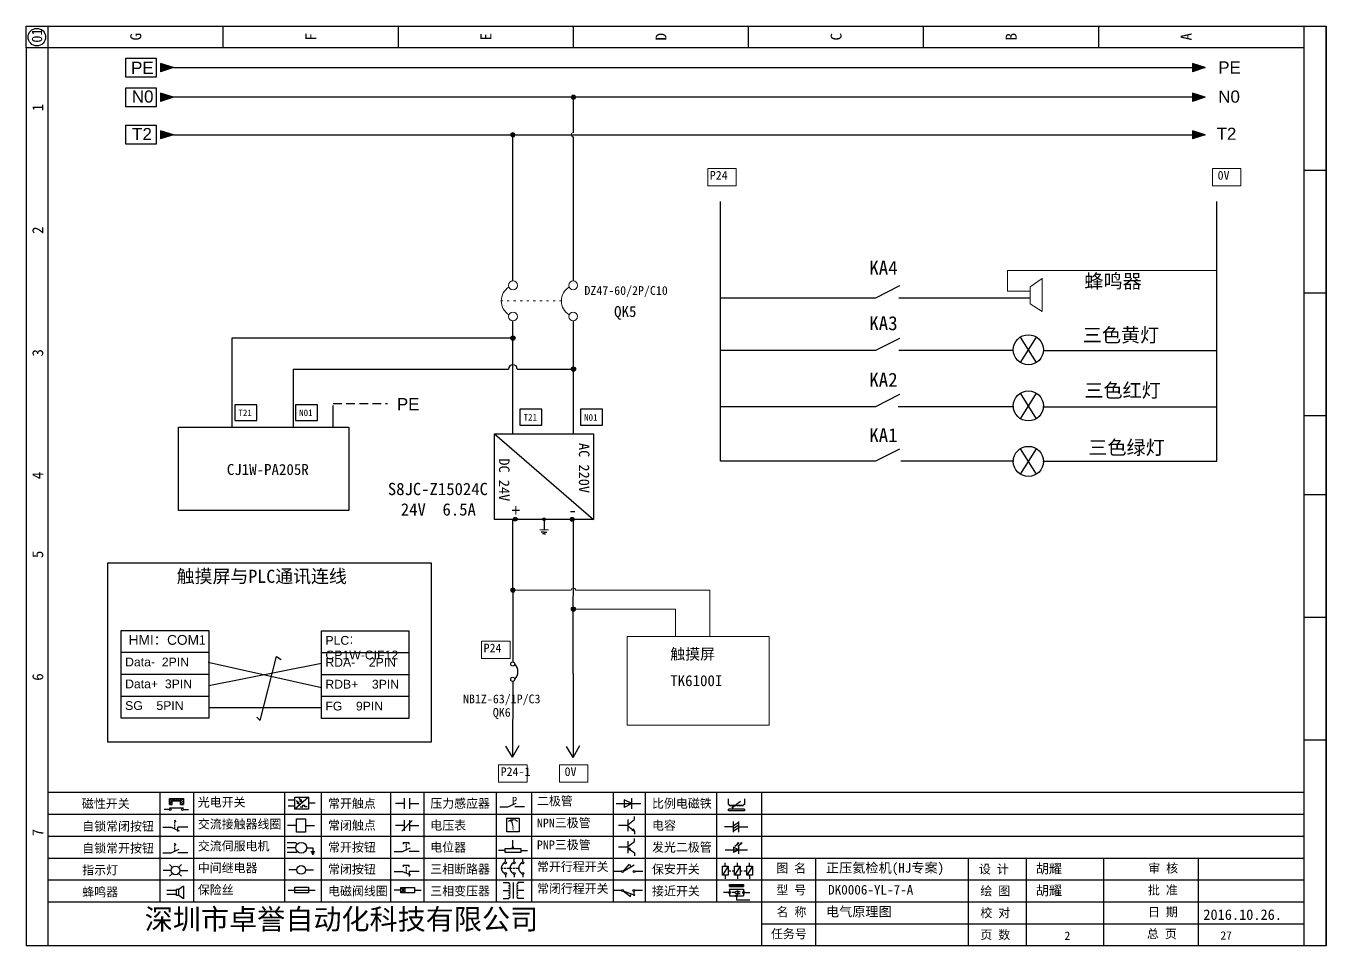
# Model space of a CAD drawing. Header units: millimetres. Extents: x -97 to 5214, y -62 to 3239.
# Drawn here: x 303.9 to 600.9, y 1009.3 to 1219.3 of the extents above; entities that cross this region are included whole.
import ezdxf
from ezdxf.enums import TextEntityAlignment as Align
from ezdxf.lldxf.tags import DXFTag

# ---------------------------------------------------------------- set-up
doc = ezdxf.new("R2010")
doc.units = ezdxf.units.MM
for name, pattern in [('10', [20, 5, -5, 5, -5]), ('9', [7.5, 0.5, -1, 0.5, -1, 0.5, -1, 0.5, -1, 0.5, -1]), ('ACISOWELD', [3, 2, -1])]:
    doc.linetypes.add(name, pattern=pattern)
doc.layers.add('MISC', color=2, linetype='Continuous')
doc.layers.add('SYMS', color=7, linetype='Continuous')
doc.styles.get("Standard").update_dxf_attribs({"font": 'SimSun.ttf'})
doc.styles.add('样式 0', font='')
doc.styles.add('样式 8', font='arial.ttf')
doc.styles.add('汉字', font='NSimSun.ttf')
doc.styles.get('样式 0').set_extended_font_data('KaiTi_GB2312')
tags = doc.linetypes.add('HIDDEN2', pattern=[4.7625, 3.175, -1.5875]).pattern_tags.tags
tags[6:7] = [DXFTag(74, 4), DXFTag(75, 0), DXFTag(340, '0'), DXFTag(46, 1.0), DXFTag(50, 0.0), DXFTag(44, 0.0), DXFTag(45, 0.0)]
tags[4:5] = [DXFTag(74, 4), DXFTag(75, 0), DXFTag(340, '0'), DXFTag(46, 1.0), DXFTag(50, 0.0), DXFTag(44, 0.0), DXFTag(45, 0.0)]

# ---------------------------------------------------------------- blocks, each defined once
blk = doc.blocks.new('磁性开关')
at = {"linetype": 'ByBlock'}
h = blk.add_hatch(dxfattribs=at)
h.set_pattern_fill('ANSI31', color=256, scale=0.1, style=0)
h.paths.add_polyline_path([(-1907.69, -775.29), (-1910.88, -775.29), (-1910.88, -776.69), (-1910.25, -776.69), (-1910.25, -775.79), (-1908.31, -775.79), (-1908.31, -776.69), (-1907.69, -776.69)])
for p, q in [((-1910.91, -777.81), (-1912.09, -777.81)), ((-1910.88, -776.69), (-1910.88, -775.29)), ((-1910.88, -775.29), (-1907.69, -775.29)), ((-1910.88, -776.69), (-1910.25, -776.69)), ((-1910.88, -777.39), (-1907.69, -777.39)), ((-1910.25, -776.69), (-1910.25, -775.79)), ((-1910.25, -775.79), (-1908.31, -775.79)), ((-1908.31, -776.69), (-1908.31, -775.79)), ((-1908.31, -776.69), (-1907.69, -776.69)), ((-1907.69, -775.29), (-1907.69, -776.69)), ((-1907.66, -777.81), (-1906.48, -777.81))]:
    blk.add_line(p, q, dxfattribs=at)
for centre in [(-1910.68, -777.81), (-1907.88, -777.81)]:
    blk.add_circle(centre, 0.225, dxfattribs=at)
blk = doc.blocks.new('*U75')
at = {"linetype": 'ByBlock'}
for p, q in [((-1909.23, -780.45), (-1909.23, -780.67)), ((-1909.23, -780.45), (-1908.92, -780.84)), ((-1909.23, -780.84), (-1909.23, -781.05)), ((-1911.92, -782.07), (-1910.06, -782.07)), ((-1910.06, -782.07), (-1908.18, -782.88)), ((-1909.23, -781.23), (-1909.23, -781.44)), ((-1909.23, -781.61), (-1909.23, -781.83)), ((-1909.23, -782), (-1909.23, -782.21)), ((-1909.23, -782.38), (-1909.23, -782.43)), ((-1908.52, -783.07), (-1908.52, -782.07)), ((-1906.25, -782.07), (-1908.52, -782.07))]:
    blk.add_line(p, q, dxfattribs=at)
blk = doc.blocks.new('*U76')
at = {"linetype": 'ByBlock'}
for p, q in [((-1911.92, -792.89), (-1910.06, -792.89)), ((-1910.06, -792.89), (-1908.18, -792.08)), ((-1908.88, -791.17), (-1909.23, -790.71)), ((-1909.23, -790.71), (-1909.23, -790.92)), ((-1909.23, -791.09), (-1909.23, -791.31)), ((-1909.23, -791.48), (-1909.23, -791.69)), ((-1909.23, -791.86), (-1909.23, -792.08)), ((-1909.23, -792.25), (-1909.23, -792.47)), ((-1906.25, -792.89), (-1908.52, -792.89))]:
    blk.add_line(p, q, dxfattribs=at)
blk = doc.blocks.new('蜂鸣器')
at = {"linetype": 'ByBlock'}
for p, q in [((-1907.17, -795.53), (-1908.25, -796.26)), ((-1907.17, -795.53), (-1907.17, -798.41)), ((-1908.8, -796.48), (-1911.01, -796.48)), ((-1908.8, -797.46), (-1911.01, -797.46)), ((-1908.25, -796.26), (-1908.8, -796.26)), ((-1908.8, -797.68), (-1908.8, -796.26)), ((-1908.25, -797.68), (-1908.8, -797.68)), ((-1908.25, -797.68), (-1908.25, -796.26)), ((-1907.17, -798.41), (-1908.25, -797.68))]:
    blk.add_line(p, q, dxfattribs=at)
blk = doc.blocks.new('指示灯')
at = {"linetype": 'ByBlock'}
for p, q in [((-1854.25, -776.92), (-1856.06, -776.92)), ((-1854.62, -775.59), (-1853.97, -776.23)), ((-1854.62, -778.25), (-1853.97, -777.61)), ((-1851.9, -775.59), (-1852.54, -776.23)), ((-1851.9, -778.25), (-1852.54, -777.61)), ((-1852.26, -776.92), (-1850.45, -776.92))]:
    blk.add_line(p, q, dxfattribs=at)
blk.add_circle((-1853.26, -776.92), 0.992, dxfattribs=at)
blk = doc.blocks.new('光电开关')
at = {"linetype": 'ByBlock'}
h = blk.add_hatch(dxfattribs=at)
h.set_pattern_fill('ANSI31', color=256, scale=0.01, style=0)
h.set_pattern_definition([(45, (0.172267, 0), (-0.0224506403, 0.0224506403), [])])
h.paths.add_polyline_path([(-1882.44, -776.34), (-1882.5, -775.91), (-1882.68, -776.07)])
h.paths.add_polyline_path([(-1882.44, -776.34), (-1882.68, -776.07), (-1882.86, -776.23)])
h.paths.add_polyline_path([(-1883.11, -776.45), (-1883.29, -776.61), (-1883.05, -776.88)])
h.paths.add_polyline_path([(-1883.29, -776.61), (-1883.47, -776.77), (-1883.05, -776.88)])
for p, q in [((-1884.01, -775.96), (-1885.56, -775.96)), ((-1884.01, -777.39), (-1885.56, -777.39)), ((-1880.91, -775.3), (-1884.01, -778.05)), ((-1883.75, -776.09), (-1883.05, -776.88)), ((-1883.11, -776.45), (-1883.47, -776.77)), ((-1883.05, -776.88), (-1883.47, -776.77)), ((-1883.14, -775.55), (-1882.44, -776.34)), ((-1883.05, -776.88), (-1883.11, -776.45)), ((-1882.5, -775.91), (-1882.86, -776.23)), ((-1882.44, -776.34), (-1882.86, -776.23)), ((-1882.78, -777.47), (-1882.23, -777.47)), ((-1882.44, -776.34), (-1882.5, -775.91)), ((-1882.23, -777.47), (-1882.23, -777.14)), ((-1882.23, -777.14), (-1881.78, -777.14)), ((-1881.78, -777.47), (-1881.78, -777.14)), ((-1881.23, -777.47), (-1881.78, -777.47)), ((-1879.37, -776.67), (-1880.91, -776.67))]:
    blk.add_line(p, q, dxfattribs=at)
blk.add_lwpolyline([(-1884.01, -775.3), (-1880.91, -775.3), (-1880.91, -778.05), (-1884.01, -778.05)], close=True, dxfattribs=at)
blk = doc.blocks.new('交流接触器线圈')
at = {"linetype": 'ByBlock'}
for p, q in [((-1880.82, -781.77), (-1882.87, -781.77)), ((-1878.72, -781.77), (-1876.67, -781.77))]:
    blk.add_line(p, q, dxfattribs=at)
blk.add_lwpolyline([(-1880.82, -780.28), (-1878.72, -780.28), (-1878.72, -783.26), (-1880.82, -783.26)], close=True, dxfattribs=at)
blk = doc.blocks.new('交流伺服电机')
at = {"linetype": 'ByBlock'}
for p, q in [((-1880.97, -785.75), (-1882.94, -785.75)), ((-1880.97, -786.85), (-1882.94, -786.85)), ((-1880.97, -785.75), (-1880.65, -786.03)), ((-1878.49, -786.85), (-1877.07, -786.85)), ((-1877.07, -786.85), (-1877.07, -787.72)), ((-1880.97, -787.94), (-1882.94, -787.94)), ((-1880.97, -787.94), (-1880.65, -787.67)), ((-1877.54, -787.72), (-1876.59, -787.72)), ((-1877.38, -788.01), (-1876.75, -788.01)), ((-1877.23, -788.29), (-1876.9, -788.29))]:
    blk.add_line(p, q, dxfattribs=at)
blk.add_circle((-1879.73, -786.85), 1.24, dxfattribs=at)
blk = doc.blocks.new('中间继电器')
at = {"linetype": 'ByBlock'}
for p, q in [((-1880.72, -791.92), (-1882.54, -791.92)), ((-1878.74, -791.92), (-1876.92, -791.92))]:
    blk.add_line(p, q, dxfattribs=at)
blk.add_circle((-1879.73, -791.92), 0.992, dxfattribs=at)
blk = doc.blocks.new('保险丝')
at = {"linetype": 'ByBlock'}
blk.add_line((-1882.72, -796.49), (-1876.55, -796.49), dxfattribs=at)
blk.add_lwpolyline([(-1881.2, -795.86), (-1878.06, -795.86), (-1878.06, -797.12), (-1881.2, -797.12)], close=True, dxfattribs=at)
blk = doc.blocks.new('常开按钮')
at = {"linetype": 'ByBlock'}
for p, q in [((-1910.06, -787.73), (-1908.18, -786.93)), ((-1909.9, -785.68), (-1908.56, -785.68)), ((-1909.9, -785.68), (-1909.9, -786.07)), ((-1909.23, -785.68), (-1909.23, -785.89)), ((-1909.23, -786.06), (-1909.23, -786.28)), ((-1909.23, -786.45), (-1909.23, -786.67)), ((-1909.23, -786.84), (-1909.23, -787.05)), ((-1908.56, -785.68), (-1908.56, -786.07)), ((-1911.92, -787.73), (-1910.06, -787.73)), ((-1909.23, -787.22), (-1909.23, -787.38)), ((-1906.25, -787.73), (-1908.52, -787.73))]:
    blk.add_line(p, q, dxfattribs=at)
blk = doc.blocks.new('常开触点')
at = {"linetype": 'ByBlock'}
for p, q in [((-1853.82, -782.99), (-1853.82, -780.56)), ((-1852.6, -782.99), (-1852.6, -780.56)), ((-1853.82, -781.77), (-1855.88, -781.77)), ((-1852.6, -781.77), (-1850.55, -781.77))]:
    blk.add_line(p, q, dxfattribs=at)
blk = doc.blocks.new('常闭触点')
at = {"linetype": 'ByBlock'}
for p, q in [((-1853.82, -786.77), (-1855.88, -786.77)), ((-1852.01, -785.66), (-1854.43, -788.1)), ((-1853.82, -787.99), (-1853.82, -785.56)), ((-1852.6, -787.99), (-1852.6, -785.56)), ((-1852.6, -786.77), (-1850.55, -786.77))]:
    blk.add_line(p, q, dxfattribs=at)
blk = doc.blocks.new('常闭按钮')
at = {"linetype": 'ByBlock'}
for p, q in [((-1856.13, -792.28), (-1854.28, -792.28)), ((-1854.28, -792.28), (-1852.4, -793.09)), ((-1854.11, -790.83), (-1852.77, -790.83)), ((-1854.11, -790.83), (-1854.11, -791.22)), ((-1853.44, -790.83), (-1853.44, -791.04)), ((-1853.44, -791.21), (-1853.44, -791.43)), ((-1853.44, -791.6), (-1853.44, -791.82)), ((-1853.44, -791.99), (-1853.44, -792.2)), ((-1853.44, -792.37), (-1853.44, -792.53)), ((-1852.77, -790.83), (-1852.77, -791.22)), ((-1850.47, -792.28), (-1852.73, -792.28)), ((-1852.73, -792.28), (-1852.73, -793.43))]:
    blk.add_line(p, q, dxfattribs=at)
blk = doc.blocks.new('电磁阀线圈')
at = {"linetype": 'ByBlock'}
for p, q in [((-1854.61, -795.92), (-1853.75, -797.16)), ((-1853.75, -795.92), (-1854.61, -797.16)), ((-1853.75, -795.92), (-1853.75, -797.16)), ((-1854.61, -796.54), (-1856.17, -796.54)), ((-1851.53, -796.54), (-1849.97, -796.54))]:
    blk.add_line(p, q, dxfattribs=at)
blk.add_lwpolyline([(-1854.61, -795.92), (-1851.53, -795.92), (-1851.53, -797.16), (-1854.61, -797.16)], close=True, dxfattribs=at)
blk = doc.blocks.new('电压表')
at = {"linetype": 'ByBlock'}
for p, q in [((-1814.84, -780.75), (-1814.91, -781.13)), ((-1814.6, -781.05), (-1814.91, -781.13)), ((-1814.84, -780.75), (-1814.46, -782.26)), ((-1814.84, -780.75), (-1814.6, -781.05))]:
    blk.add_line(p, q, dxfattribs=at)
blk.add_lwpolyline([(-1815.84, -780.34), (-1813.07, -780.34), (-1813.07, -783.49), (-1815.84, -783.49)], close=True, dxfattribs=at)
blk.add_arc((-1814.46, -782.26), 1.56, 46.8313, 133.1687, dxfattribs=at)
at = {"linetype": 'ByBlock', "insert": (-1814.7, -782.39), "char_height": 0.75, "width": 0.6768, "attachment_point": 1}
blk.add_mtext('V', dxfattribs=at)
blk = doc.blocks.new('电位器')
at = {"linetype": 'ByBlock'}
for p, q in [((-1814.45, -787.3), (-1814.62, -786.96)), ((-1814.62, -786.96), (-1814.27, -786.96)), ((-1814.45, -787.3), (-1814.45, -785.39)), ((-1814.45, -787.3), (-1814.27, -786.96)), ((-1816.21, -787.75), (-1817.79, -787.75)), ((-1812.68, -787.75), (-1811.1, -787.75))]:
    blk.add_line(p, q, dxfattribs=at)
blk.add_lwpolyline([(-1816.21, -787.3), (-1812.68, -787.3), (-1812.68, -788.2), (-1816.21, -788.2)], close=True, dxfattribs=at)
blk = doc.blocks.new('三相断路器')
at = {"linetype": 'ByBlock'}
for p, q in [((-1816.17, -790.33), (-1816.17, -789.7)), ((-1814.17, -790.33), (-1814.17, -789.7)), ((-1812.18, -790.33), (-1812.18, -789.7)), ((-1817.14, -791.74), (-1816.72, -791.74)), ((-1816.45, -791.74), (-1816.03, -791.74)), ((-1815.76, -791.74), (-1815.34, -791.74)), ((-1815.07, -791.74), (-1814.65, -791.74)), ((-1814.38, -791.74), (-1813.96, -791.74)), ((-1813.69, -791.74), (-1813.27, -791.74)), ((-1816.17, -793.19), (-1816.17, -793.83)), ((-1814.17, -793.19), (-1814.17, -793.83)), ((-1812.18, -793.19), (-1812.18, -793.83))]:
    blk.add_line(p, q, dxfattribs=at)
for centre in [(-1816.17, -790.55), (-1816.17, -792.98), (-1814.17, -790.55), (-1814.17, -792.98), (-1812.18, -790.55), (-1812.18, -792.98)]:
    blk.add_circle(centre, 0.219, dxfattribs=at)
for centre in [(-1815.81, -791.74), (-1813.82, -791.74), (-1811.83, -791.74)]:
    blk.add_arc(centre, 1.32, 115.5791, 244.4209, dxfattribs=at)
blk = doc.blocks.new('三相变压器')
at = {"linetype": 'ByBlock'}
for p, q in [((-1816.69, -795.03), (-1815.37, -795.03)), ((-1815.37, -795.03), (-1815.37, -795.24)), ((-1814.34, -798.7), (-1814.34, -795.04)), ((-1812, -795.03), (-1813.32, -795.03)), ((-1813.32, -795.03), (-1813.32, -795.24)), ((-1816.69, -796.87), (-1815.37, -796.87)), ((-1816.69, -798.71), (-1815.37, -798.71)), ((-1815.37, -798.71), (-1815.37, -798.5)), ((-1812, -796.87), (-1813.32, -796.87)), ((-1813.32, -798.71), (-1813.32, -798.5)), ((-1812, -798.71), (-1813.32, -798.71))]:
    blk.add_line(p, q, dxfattribs=at)
for centre, start, end in [((-1815.37, -795.51), 270, 90), ((-1815.37, -796.06), 270, 90), ((-1813.32, -795.51), 90, 270), ((-1813.32, -796.06), 90, 270), ((-1815.37, -796.6), 270, 90), ((-1815.37, -797.14), 270, 90), ((-1815.37, -797.68), 270, 90), ((-1815.37, -798.23), 270, 90), ((-1813.32, -796.6), 90, 270), ((-1813.32, -797.14), 90, 270), ((-1813.32, -797.68), 90, 270), ((-1813.32, -798.23), 90, 270)]:
    blk.add_arc(centre, 0.271, start, end, dxfattribs=at)
blk = doc.blocks.new('压力感应器')
at = {"linetype": 'ByBlock'}
for p, q in [((-1817.44, -777.73), (-1815.59, -777.73)), ((-1815.59, -777.73), (-1813.71, -776.93)), ((-1811.78, -777.73), (-1814.05, -777.73))]:
    blk.add_line(p, q, dxfattribs=at)
at = {"linetype": 'ByBlock', "insert": (-1814.65, -775.48), "char_height": 1.68, "width": 1.2242, "attachment_point": 1}
blk.add_mtext('{\\fNSimSun|b0|i0|c134|p49;P}', dxfattribs=at)
blk = doc.blocks.new('二极管')
at = {"linetype": 'ByBlock'}
for p, q in [((-1787.52, -776.77), (-1781.92, -776.77)), ((-1783.97, -776.77), (-1785.69, -775.9)), ((-1785.69, -775.9), (-1785.69, -777.65)), ((-1783.97, -776.77), (-1785.69, -777.65)), ((-1783.97, -777.99), (-1783.97, -775.56))]:
    blk.add_line(p, q, dxfattribs=at)
blk = doc.blocks.new('NPN三极管')
at = {"linetype": 'ByBlock'}
for p, q in [((-1785.73, -780.61), (-1785.73, -783.32)), ((-1785.73, -781.82), (-1784.15, -780.66)), ((-1784.15, -780.66), (-1784.15, -779.98)), ((-1785.73, -781.97), (-1787.81, -781.97)), ((-1785.73, -782.11), (-1784.15, -783.27)), ((-1784.41, -782.73), (-1784.74, -783.18)), ((-1784.15, -783.27), (-1784.74, -783.18)), ((-1784.15, -783.27), (-1784.41, -782.73)), ((-1784.15, -783.27), (-1784.15, -783.96))]:
    blk.add_line(p, q, dxfattribs=at)
blk = doc.blocks.new('PNP三极管')
at = {"linetype": 'ByBlock'}
for p, q in [((-1784.9, -786.74), (-1786.98, -786.74)), ((-1784.9, -785.38), (-1784.9, -788.09)), ((-1784.9, -786.59), (-1783.32, -785.43)), ((-1784.9, -786.88), (-1783.32, -788.04)), ((-1784.9, -786.88), (-1784.31, -786.97)), ((-1784.9, -786.88), (-1784.64, -787.42)), ((-1784.31, -786.97), (-1784.64, -787.42)), ((-1783.32, -785.43), (-1783.32, -784.75)), ((-1783.32, -788.04), (-1783.32, -788.73))]:
    blk.add_line(p, q, dxfattribs=at)
blk = doc.blocks.new('常开行程开关')
at = {"linetype": 'ByBlock'}
for p, q in [((-1786.29, -792.3), (-1788.01, -792.3)), ((-1785.89, -792.17), (-1784.52, -790.62)), ((-1785.89, -792.17), (-1783.43, -790.72)), ((-1784.52, -790.62), (-1784.19, -791.17)), ((-1781.48, -792.3), (-1783.21, -792.3))]:
    blk.add_line(p, q, dxfattribs=at)
for centre in [(-1786.07, -792.3), (-1783.42, -792.3)]:
    blk.add_circle(centre, 0.219, dxfattribs=at)
blk = doc.blocks.new('常闭行程开关')
at = {"linetype": 'ByBlock'}
for p, q in [((-1786.34, -796.62), (-1788.07, -796.62)), ((-1785.93, -796.72), (-1783.25, -797.7)), ((-1785.93, -796.72), (-1784.3, -798)), ((-1784.3, -798), (-1784.08, -797.4)), ((-1783.48, -796.84), (-1783.48, -797.85)), ((-1781.54, -796.62), (-1783.26, -796.62))]:
    blk.add_line(p, q, dxfattribs=at)
for centre in [(-1786.12, -796.62), (-1783.48, -796.62)]:
    blk.add_circle(centre, 0.219, dxfattribs=at)
blk = doc.blocks.new('电容')
at = {"linetype": 'ByBlock'}
for p, q in [((-1756.08, -782.99), (-1756.08, -780.56)), ((-1754.86, -780.79), (-1756.08, -781.55)), ((-1754.86, -782.99), (-1754.86, -780.56)), ((-1756.08, -781.77), (-1758.13, -781.77)), ((-1754.86, -781.44), (-1756.08, -782.2)), ((-1754.86, -781.99), (-1756.08, -782.75)), ((-1754.86, -781.77), (-1752.81, -781.77))]:
    blk.add_line(p, q, dxfattribs=at)
blk = doc.blocks.new('发光二极管')
at = {"linetype": 'ByBlock'}
for p, q in [((-1758.01, -786.77), (-1752.89, -786.77)), ((-1754.84, -786.77), (-1756.04, -786.16)), ((-1756.04, -786.16), (-1756.04, -787.39)), ((-1754.84, -786.77), (-1756.04, -787.39)), ((-1755.78, -785.92), (-1754.89, -785.14)), ((-1754.89, -785.14), (-1755.2, -785.22)), ((-1755.2, -785.22), (-1755.01, -785.43)), ((-1755.08, -785.92), (-1754.18, -785.14)), ((-1754.89, -785.14), (-1755.01, -785.43)), ((-1754.84, -787.63), (-1754.84, -785.92)), ((-1754.18, -785.14), (-1754.49, -785.22)), ((-1754.49, -785.22), (-1754.31, -785.43)), ((-1754.18, -785.14), (-1754.31, -785.43))]:
    blk.add_line(p, q, dxfattribs=at)
blk = doc.blocks.new('比例电磁阀')
at = {"linetype": 'ByBlock'}
for p, q in [((-1757.26, -775.38), (-1757.26, -776.71)), ((-1757.26, -776.71), (-1757.05, -776.71)), ((-1753.6, -777.73), (-1757.25, -777.73)), ((-1757.25, -778.13), (-1757.25, -777.73)), ((-1753.6, -778.13), (-1757.25, -778.13)), ((-1754.5, -775.98), (-1756.35, -777.44)), ((-1756.35, -777.44), (-1756.25, -777.25)), ((-1756.35, -777.44), (-1756.15, -777.38)), ((-1756.15, -777.38), (-1756.25, -777.25)), ((-1753.58, -776.71), (-1753.8, -776.71)), ((-1753.6, -777.73), (-1753.6, -778.13)), ((-1753.58, -775.38), (-1753.58, -776.71))]:
    blk.add_line(p, q, dxfattribs=at)
for centre in [(-1756.78, -776.71), (-1756.24, -776.71), (-1755.7, -776.71), (-1755.15, -776.71), (-1754.61, -776.71), (-1754.07, -776.71)]:
    blk.add_arc(centre, 0.271, 180, 0, dxfattribs=at)
blk = doc.blocks.new('保安开关')
at = {"linetype": 'ByBlock'}
for p, q in [((-1757.96, -790.79), (-1757.96, -789.97)), ((-1755.17, -790.79), (-1755.17, -789.97)), ((-1752.39, -790.79), (-1752.39, -789.97)), ((-1757.33, -790.79), (-1758.6, -792.81)), ((-1757.96, -792.81), (-1757.96, -793.62)), ((-1757.33, -791.8), (-1756.72, -791.8)), ((-1756.35, -791.8), (-1755.89, -791.8)), ((-1754.54, -790.79), (-1755.81, -792.81)), ((-1755.17, -792.81), (-1755.17, -793.62)), ((-1754.52, -791.8), (-1754.06, -791.8)), ((-1753.69, -791.8), (-1753.08, -791.8)), ((-1751.75, -790.79), (-1753.02, -792.81)), ((-1752.39, -792.81), (-1752.39, -793.62))]:
    blk.add_line(p, q, dxfattribs=at)
for points in [[(-1758.6, -790.79), (-1757.33, -790.79), (-1757.33, -792.81), (-1758.6, -792.81)], [(-1755.81, -790.79), (-1754.54, -790.79), (-1754.54, -792.81), (-1755.81, -792.81)], [(-1753.02, -790.79), (-1751.75, -790.79), (-1751.75, -792.81), (-1753.02, -792.81)]]:
    blk.add_lwpolyline(points, close=True, dxfattribs=at)
blk = doc.blocks.new('接近开关')
at = {"linetype": 'ByBlock'}
h = blk.add_hatch(dxfattribs=at)
h.set_pattern_fill('ANSI31', color=256, scale=0.01, style=0)
h.set_pattern_definition([(45, (-89.131516, -30.795668), (-0.0224506403, 0.0224506403), [])])
h.paths.add_polyline_path([(-1513.76, -1123.35), (-1513.76, -1122.85), (-1516.96, -1122.85), (-1516.96, -1123.35)])
for p, q in [((-1517.18, -1124.71), (-1518.36, -1124.71)), ((-1516.96, -1123.35), (-1516.96, -1122.85)), ((-1516.96, -1122.85), (-1513.76, -1122.85)), ((-1516.96, -1123.35), (-1513.76, -1123.35)), ((-1516.96, -1123.95), (-1513.76, -1123.95)), ((-1516.96, -1123.95), (-1516.96, -1125.47)), ((-1516.96, -1125.47), (-1513.76, -1125.47)), ((-1515.91, -1124.71), (-1516.45, -1124.71)), ((-1515.11, -1124.31), (-1515.91, -1124.71)), ((-1515.11, -1125.11), (-1515.91, -1124.71)), ((-1515.33, -1124.53), (-1515.17, -1124.53)), ((-1515.33, -1124.88), (-1515.17, -1124.88)), ((-1515.25, -1124.45), (-1515.25, -1124.61)), ((-1515.11, -1124.31), (-1515.11, -1125.11)), ((-1515.11, -1124.48), (-1514.58, -1124.48)), ((-1515.11, -1124.94), (-1514.58, -1124.94)), ((-1513.76, -1122.85), (-1513.76, -1123.35)), ((-1513.76, -1123.95), (-1513.76, -1125.47)), ((-1513.54, -1124.71), (-1512.36, -1124.71)), ((-1515.36, -1125.69), (-1515.36, -1126.36)), ((-1515.36, -1126.36), (-1512.36, -1126.36))]:
    blk.add_line(p, q, dxfattribs=at)
for centre in [(-1516.96, -1124.71), (-1515.36, -1125.47), (-1513.76, -1124.71)]:
    blk.add_circle(centre, 0.225, dxfattribs=at)
blk = doc.blocks.new('WDDOT')
blk.add_hatch(color=256).paths.add_polyline_path([(0.5, 0, 1), (-0.5, 0, 1)])
blk.add_circle((0, 0), 0.5)

msp = doc.modelspace()

# ---------------------------------------------------------------- hatches: boundary and pattern name
for points in [[(337.537, 1203.062), (334.619, 1203.997), (334.619, 1202.126)], [(573.241, 1203.066), (570.323, 1204.001), (570.323, 1202.13)], [(337.537, 1194.496), (334.619, 1195.431), (334.619, 1193.561)], [(573.241, 1194.5), (570.323, 1195.435), (570.323, 1193.565)]]:
    msp.add_hatch(color=256).paths.add_polyline_path(points)
at = {"lineweight": 0}
h = msp.add_hatch(color=256, dxfattribs=at)
edge = h.paths.add_edge_path()
edge.add_arc((428.936, 1203.066), 0.5, 0, 360)
h = msp.add_hatch(color=256, dxfattribs=at)
edge = h.paths.add_edge_path()
edge.add_arc((415.107, 1194.5), 0.5, 0, 360)
at = {"lineweight": -2}
h = msp.add_hatch(color=0, dxfattribs=at)
edge = h.paths.add_edge_path()
edge.add_arc((415.107, 1148.094), 0.5, 0, 360)
h = msp.add_hatch(color=0, dxfattribs=at)
edge = h.paths.add_edge_path()
edge.add_arc((428.936, 1141.023), 0.5, 0, 360)
h = msp.add_hatch(color=256)
edge = h.paths.add_edge_path()
edge.add_arc((415.63, 1106.746), 0.315, 0, 360)
h = msp.add_hatch(color=256)
edge = h.paths.add_edge_path()
edge.add_arc((422.213, 1106.715), 0.315, 0, 360)
h = msp.add_hatch(color=256)
edge = h.paths.add_edge_path()
edge.add_arc((428.643, 1106.715), 0.315, 0, 360)
at = {"lineweight": 0}
h = msp.add_hatch(color=256, dxfattribs=at)
edge = h.paths.add_edge_path()
edge.add_arc((415.106, 1090.581), 0.5, 0, 360)
h = msp.add_hatch(color=256, dxfattribs=at)
edge = h.paths.add_edge_path()
edge.add_arc((428.902, 1086.229), 0.5, 0, 360)
at = {"layer": 'MISC'}
for points in [[(337.537, 1209.826), (334.619, 1210.761), (334.619, 1208.891)], [(573.241, 1209.83), (570.323, 1210.765), (570.323, 1208.895)]]:
    msp.add_hatch(color=256, dxfattribs=at).paths.add_polyline_path(points)

# ---------------------------------------------------------------- linework, layer by layer
at = {"linetype": 'ByBlock'}
for p, q in [((303.86, 1219.327), (600.86, 1219.327)), ((303.86, 1214.327), (303.86, 1219.327)), ((308.86, 1219.327), (308.86, 1009.327)), ((600.86, 1219.327), (600.86, 1009.327)), ((600.86, 1009.327), (600.86, 1219.327)), ((303.86, 1214.327), (303.86, 1029.327)), ((595.86, 1044.327), (308.86, 1044.327)), ((595.86, 1039.327), (308.86, 1039.327)), ((595.86, 1034.327), (308.86, 1034.327)), ((303.86, 1029.327), (303.86, 1009.327)), ((595.86, 1029.327), (308.86, 1029.327)), ((595.86, 1024.327), (308.86, 1024.327)), ((595.86, 1019.327), (308.86, 1019.327)), ((595.86, 1014.327), (471.883, 1014.327)), ((600.86, 1009.327), (303.86, 1009.327))]:
    msp.add_line(p, q, dxfattribs=at)
for p, q in [((337.537, 1203.062), (334.619, 1203.997)), ((334.619, 1203.997), (334.619, 1202.126)), ((337.537, 1203.062), (334.619, 1202.126)), ((573.241, 1203.066), (570.323, 1204.001)), ((570.323, 1204.001), (570.323, 1202.13)), ((573.241, 1203.066), (570.323, 1202.13)), ((337.537, 1194.496), (334.619, 1195.431)), ((334.619, 1195.431), (334.619, 1193.561)), ((337.537, 1194.496), (334.619, 1193.561)), ((337.537, 1194.5), (414.607, 1194.5)), ((366.575, 1194.5), (573.241, 1194.5)), ((573.241, 1194.5), (570.323, 1195.435)), ((570.323, 1195.435), (570.323, 1193.565)), ((573.241, 1194.5), (570.323, 1193.565)), ((503.442, 1160.008), (497.934, 1157.23)), ((497.934, 1157.23), (462.536, 1157.238)), ((533.332, 1157.222), (503.239, 1157.228)), ((503.442, 1148.006), (497.934, 1145.228)), ((531.022, 1148.329), (534.609, 1142.505)), ((534.609, 1148.329), (531.022, 1142.505)), ((497.934, 1145.228), (462.536, 1145.228)), ((529.44, 1145.228), (503.282, 1145.228)), ((536.227, 1145.228), (575.951, 1145.228)), ((503.442, 1135.177), (497.934, 1132.4)), ((531.022, 1135.517), (534.609, 1129.693)), ((534.609, 1135.517), (531.022, 1129.693)), ((497.934, 1132.4), (462.536, 1132.4)), ((529.57, 1132.4), (503.098, 1132.4)), ((536.183, 1132.4), (575.951, 1132.4)), ((410.888, 1126.202), (433.537, 1106.715)), ((503.442, 1122.743), (497.934, 1119.966)), ((531.022, 1122.846), (534.609, 1117.022)), ((534.609, 1122.846), (531.022, 1117.022)), ((497.934, 1119.966), (462.536, 1119.966)), ((529.57, 1119.966), (503.718, 1119.966)), ((536.183, 1119.966), (575.951, 1119.966)), ((422.213, 1106.715), (422.213, 1104.324)), ((422.213, 1103.808), (421.547, 1103.808)), ((422.213, 1103.397), (421.873, 1103.397)), ((422.213, 1103.808), (422.879, 1103.808)), ((422.213, 1103.397), (422.552, 1103.397)), ((325.599, 1081.31), (345.599, 1081.31)), ((325.599, 1061.31), (325.599, 1081.31)), ((345.599, 1081.31), (345.599, 1061.31)), ((371.343, 1061.241), (371.343, 1081.241)), ((371.343, 1081.241), (391.343, 1081.241)), ((391.343, 1081.241), (391.343, 1061.241)), ((345.599, 1076.31), (325.599, 1076.31)), ((357.324, 1060.821), (361.118, 1075.4)), ((361.118, 1075.4), (362.127, 1074.691)), ((391.343, 1076.241), (371.343, 1076.241)), ((345.599, 1068.81), (371.343, 1073.871)), ((345.599, 1071.31), (325.599, 1071.31)), ((391.343, 1071.241), (371.343, 1071.241)), ((345.599, 1066.31), (325.599, 1066.31)), ((391.343, 1066.241), (371.343, 1066.241)), ((345.599, 1063.791), (371.343, 1063.791)), ((345.599, 1061.31), (325.599, 1061.31)), ((356.621, 1061.524), (357.324, 1060.821)), ((391.343, 1061.241), (371.343, 1061.241)), ((415, 1052.397), (413.487, 1054.909)), ((415, 1052.397), (416.546, 1055.071)), ((428.878, 1052.386), (427.365, 1054.897)), ((428.878, 1052.386), (430.424, 1055.06))]:
    msp.add_line(p, q)
at = {"color": 0}
for p, q in [((428.436, 1203.066), (337.537, 1203.066)), ((573.241, 1203.066), (366.578, 1203.066)), ((415.107, 1090.969), (415.06, 1074.163)), ((415.048, 1069.736), (415, 1052.397)), ((428.878, 1071.482), (428.878, 1052.386))]:
    msp.add_line(p, q, dxfattribs=at)
at = {"color": 0, "ltscale": 2}
for p, q in [((428.936, 1195), (428.936, 1203.066)), ((415.107, 1166.69), (415.107, 1194.5)), ((428.936, 1161.124), (428.936, 1194)), ((415.107, 1161.127), (415.107, 1166.69)), ((415.107, 1126.202), (415.107, 1152.018)), ((428.936, 1126.202), (428.936, 1152.02)), ((415.107, 1090.969), (415.107, 1106.715)), ((428.878, 1071.482), (428.936, 1107.043))]:
    msp.add_line(p, q, dxfattribs=at)
at = {"lineweight": -3}
for p, q in [((462.536, 1119.966), (462.536, 1179.304)), ((575.951, 1119.966), (575.951, 1179.304))]:
    msp.add_line(p, q, dxfattribs=at)
at = {"lineweight": 0}
for p, q in [((528.062, 1158.833), (528.062, 1163.532)), ((528.062, 1163.532), (575.951, 1163.532)), ((533.3, 1159.82), (535.998, 1161.702)), ((535.989, 1161.76), (535.989, 1154.149)), ((533.266, 1158.833), (528.062, 1158.833)), ((533.3, 1155.94), (533.3, 1159.82)), ((535.989, 1154.149), (533.3, 1155.94)), ((422.213, 1104.324), (421.213, 1104.324)), ((422.213, 1104.324), (423.213, 1104.324)), ((428.409, 1090.581), (415.106, 1090.581)), ((460.096, 1090.581), (429.409, 1090.581)), ((460.096, 1080.012), (460.096, 1090.581)), ((452.253, 1086.229), (428.902, 1086.229)), ((452.253, 1080.136), (452.253, 1086.229))]:
    msp.add_line(p, q, dxfattribs=at)
at = {"linetype": '9', "lineweight": 0}
msp.add_line((426.263, 1156.614), (412.425, 1156.614), dxfattribs=at)
at = {"color": 0, "lineweight": -2}
for p, q in [((350.909, 1148.094), (350.909, 1127.721)), ((415.107, 1148.094), (350.909, 1148.094)), ((364.888, 1141.023), (364.888, 1127.721)), ((364.888, 1141.023), (414.107, 1141.023)), ((416.107, 1141.023), (428.936, 1141.023)), ((345.446, 1074.083), (371.36, 1068.356)), ((334.439, 1044.327), (334.439, 1019.327)), ((342.116, 1044.327), (342.116, 1019.327)), ((362.905, 1044.327), (362.905, 1019.327)), ((371.259, 1044.327), (371.259, 1019.327)), ((387.114, 1044.327), (387.114, 1019.327)), ((394.762, 1044.327), (394.762, 1019.327)), ((411.255, 1044.327), (411.255, 1019.327)), ((419.357, 1044.327), (419.357, 1019.327)), ((437.976, 1044.327), (437.976, 1019.327)), ((445.335, 1044.327), (445.335, 1019.327)), ((461.645, 1044.327), (461.645, 1019.327)), ((471.883, 1044.327), (471.883, 1009.411)), ((484.204, 1029.327), (484.204, 1009.411)), ((519.075, 1029.327), (519.075, 1009.327)), ((532.339, 1029.327), (532.339, 1009.327)), ((550.031, 1029.327), (550.031, 1009.327)), ((571.643, 1029.327), (571.643, 1009.327))]:
    msp.add_line(p, q, dxfattribs=at)
at = {"color": 2, "linetype": '10', "lineweight": -2}
msp.add_line((374.015, 1127.74), (374.015, 1133.164), dxfattribs=at)
at = {"color": 2, "linetype": 'ACISOWELD', "lineweight": -2}
msp.add_line((374.015, 1133.164), (386.413, 1133.164), dxfattribs=at)
at = {"linetype": 'ByBlock'}
for points in [[(348.86, 1219.327), (348.86, 1214.327)], [(388.86, 1219.327), (388.86, 1214.327)], [(428.86, 1219.327), (428.86, 1214.327)], [(468.86, 1219.327), (468.86, 1214.327)], [(508.86, 1219.327), (508.86, 1214.327)], [(548.86, 1219.327), (548.86, 1214.327)], [(595.86, 1009.327), (595.86, 1219.327)], [(595.86, 1214.327), (303.86, 1214.327)], [(600.86, 1186.327), (595.86, 1186.327)], [(600.86, 1158.327), (595.86, 1158.327)], [(600.86, 1130.327), (595.86, 1130.327)], [(600.86, 1112.327), (595.86, 1112.327)], [(600.86, 1084.327), (595.86, 1084.327)], [(600.86, 1056.327), (595.86, 1056.327)]]:
    msp.add_lwpolyline(points, dxfattribs=at)
at = {"color": 1, "lineweight": -3}
for points in [[(326.671, 1212.007), (333.612, 1212.007), (333.612, 1207.654), (326.671, 1207.654)], [(326.671, 1205.238), (333.612, 1205.238), (333.612, 1200.885), (326.671, 1200.885)], [(326.671, 1196.672), (333.612, 1196.672), (333.612, 1192.32), (326.671, 1192.32)]]:
    msp.add_lwpolyline(points, close=True, dxfattribs=at)
at = {"color": 1, "lineweight": 0}
for points in [[(459.622, 1186.818), (466.122, 1186.818), (466.122, 1182.818), (459.622, 1182.818)], [(574.924, 1186.818), (581.424, 1186.818), (581.424, 1182.818), (574.924, 1182.818)], [(407.946, 1078.914), (414.446, 1078.914), (414.446, 1074.914), (407.946, 1074.914)], [(411.844, 1050.692), (418.344, 1050.692), (418.344, 1046.692), (411.844, 1046.692)], [(425.729, 1050.692), (432.229, 1050.692), (432.229, 1046.692), (425.729, 1046.692)]]:
    msp.add_lwpolyline(points, close=True, dxfattribs=at)
at = {"color": 1, "ltscale": 2}
for points in [[(356.564, 1132.847), (351.541, 1132.847), (351.541, 1129.243), (356.564, 1129.243)], [(370.443, 1132.847), (365.421, 1132.847), (365.421, 1129.243), (370.443, 1129.243)], [(421.716, 1131.836), (416.693, 1131.836), (416.693, 1128.232), (421.716, 1128.232)], [(435.544, 1131.836), (430.522, 1131.836), (430.522, 1128.232), (435.544, 1128.232)]]:
    msp.add_lwpolyline(points, close=True, dxfattribs=at)
at = {"color": 0, "lineweight": -2}
msp.add_lwpolyline([(338.736, 1127.735), (377.623, 1127.735), (377.623, 1108.764), (338.736, 1108.764)], close=True, dxfattribs=at)
msp.add_lwpolyline([(410.888, 1126.202), (433.537, 1126.202), (433.537, 1106.715), (410.888, 1106.715)], close=True)
at = {"linetype": 'HIDDEN2', "lineweight": -2}
msp.add_lwpolyline([(322.517, 1096.678), (322.517, 1055.911), (396.476, 1055.911), (396.476, 1096.678)], close=True, dxfattribs=at)
at = {"lineweight": 0}
msp.add_lwpolyline([(441.228, 1079.978), (473.675, 1079.978), (473.675, 1059.723), (441.228, 1059.723)], close=True, dxfattribs=at)
at = {"linetype": 'ByBlock'}
msp.add_circle((306.348, 1216.799), 2, dxfattribs=at)
at = {"lineweight": 0}
for centre, radius in [((428.936, 1203.066), 0.5), ((415.107, 1194.5), 0.5), ((415.123, 1160.127), 1), ((428.862, 1160.127), 1), ((415.123, 1153.018), 1), ((428.862, 1153.018), 1), ((415.106, 1090.581), 0.5), ((428.902, 1086.229), 0.5)]:
    msp.add_circle(centre, radius, dxfattribs=at)
at = {"color": 0, "lineweight": -2}
for centre in [(415.107, 1148.094), (428.936, 1141.023)]:
    msp.add_circle(centre, 0.5, dxfattribs=at)
for centre, radius in [((532.862, 1145.426), 3.437), ((532.862, 1132.613), 3.437), ((532.862, 1119.943), 3.437), ((415.63, 1106.746), 0.44), ((415.63, 1106.746), 0.315), ((422.213, 1106.715), 0.315), ((428.643, 1106.715), 0.44), ((428.643, 1106.715), 0.315), ((415.064, 1073.699), 0.464), ((415.064, 1070.2), 0.464)]:
    msp.add_circle(centre, radius)
at = {"lineweight": 0}
for centre, radius, start, end in [((428.936, 1194.5), 0.5, 90, 270), ((416.116, 1156.572), 3.691, 121.18201, 238.81799), ((429.855, 1156.572), 3.691, 121.18201, 238.81799), ((428.909, 1090.581), 0.5, 0, 180)]:
    msp.add_arc(centre, radius, start, end, dxfattribs=at)
at = {"color": 0, "lineweight": -2}
msp.add_arc((415.107, 1141.023), 1, 0, 180, dxfattribs=at)
msp.add_arc((413.752, 1071.949), 2.493, 315.42387, 44.57613)
at = {"layer": 'MISC'}
for p, q in [((337.537, 1209.826), (334.619, 1210.761)), ((334.619, 1210.761), (334.619, 1208.891)), ((337.537, 1209.826), (334.619, 1208.891)), ((337.537, 1209.83), (573.241, 1209.83)), ((573.241, 1209.83), (570.323, 1210.765)), ((570.323, 1210.765), (570.323, 1208.895)), ((573.241, 1209.83), (570.323, 1208.895)), ((422.413, 1106.715), (422.413, 1106.715))]:
    msp.add_line(p, q, dxfattribs=at)

# ---------------------------------------------------------------- block references
at = {"linetype": 'ByBlock'}
for name, p in [('磁性开关', (2247.502, 1818.286)), ('光电开关', (2249.312, 1818.595)), ('常开触点', (2244.127, 1823.624)), ('压力感应器', (2229.566, 1818.843)), ('二极管', (2226.228, 1818.601)), ('比例电磁阀', (2221.572, 1818.308)), ('*U75', (2247.048, 1818.504)), ('交流接触器线圈', (2246.472, 1818.595)), ('常闭触点', (2244.127, 1823.624)), ('电压表', (2229.566, 1818.843)), ('NPN三极管', (2227.054, 1818.83)), ('电容', (2221.572, 1818.308)), ('PNP三极管', (2226.228, 1818.601)), ('*U76', (2247.048, 1823.504)), ('交流伺服电机', (2246.472, 1818.595)), ('常开按钮', (2299.913, 1818.624)), ('电位器', (2229.566, 1818.843)), ('发光二极管', (2221.572, 1818.019)), ('指示灯', (2191.263, 1803.504)), ('中间继电器', (2246.472, 1818.595)), ('常闭按钮', (2244.127, 1818.624)), ('三相断路器', (2229.566, 1818.843)), ('常开行程开关', (2226.228, 1818.601)), ('保安开关', (2221.572, 1818.308)), ('蜂鸣器', (2247.048, 1818.504)), ('保险丝', (2246.472, 1818.595)), ('电磁阀线圈', (2244.127, 1818.624)), ('三相变压器', (2229.566, 1818.843)), ('常闭行程开关', (2226.228, 1818.601)), ('接近开关', (1981.573, 2146.224))]:
    msp.add_blockref(name, p, dxfattribs=at)
at = {"layer": 'SYMS', "lineweight": -3, "xscale": 0.4000000000000909, "yscale": 0.3999999999999773, "zscale": 0.3999999999999773}
for p in [(415.63, 1106.746), (422.213, 1106.715), (422.213, 1106.715), (428.643, 1106.715)]:
    msp.add_blockref('WDDOT', p, dxfattribs=at)

# ---------------------------------------------------------------- texts
at = {"style": '汉字'}
for s, p in [('NB1Z-63/1P/C3', (412.555, 1065.721)), ('QK6', (412.555, 1062.649))]:
    msp.add_text(s, height=2, dxfattribs=at).set_placement(p, align=Align.MIDDLE_CENTER)
at = {"linetype": 'ByBlock', "attachment_point": 1, "rotation": 90}
for s, insert, char_height, width in [('{\\fKaiTi_GB2312|b0|i0|c134|p0;01}', (305.149, 1215.525), 2.4, 60.2542), ('{\\fKaiTi_GB2312|b0|i0|c134|p0;G}', (327.689, 1216.034), 2.5, 5), ('{\\fKaiTi_GB2312|b0|i0|c134|p0;F}', (367.689, 1216.034), 2.5, 5), ('{\\fKaiTi_GB2312|b0|i0|c134|p0;E}', (407.689, 1216.034), 2.5, 5), ('{\\fKaiTi_GB2312|b0|i0|c134|p0;D}', (447.689, 1216.034), 2.5, 5), ('{\\fKaiTi_GB2312|b0|i0|c134|p0;C}', (487.689, 1216.034), 2.5, 5), ('{\\fKaiTi_GB2312|b0|i0|c134|p0;B}', (527.689, 1216.034), 2.5, 5), ('{\\fKaiTi_GB2312|b0|i0|c134|p0;A}', (567.689, 1216.034), 2.5, 5), ('{\\fKaiTi_GB2312|b0|i0|c134|p49;1}', (305.288, 1199.871), 2.5, 11.7517), ('{\\fKaiTi_GB2312|b0|i0|c134|p49;2}', (305.288, 1171.871), 2.5, 11.7517), ('{\\fKaiTi_GB2312|b0|i0|c134|p49;3}', (305.288, 1143.871), 2.5, 11.7517), ('{\\fKaiTi_GB2312|b0|i0|c134|p49;4}', (305.288, 1115.871), 2.5, 11.7517), ('{\\fKaiTi_GB2312|b0|i0|c134|p49;5}', (305.288, 1097.871), 2.5, 11.7517), ('{\\fKaiTi_GB2312|b0|i0|c134|p49;6}', (305.288, 1069.871), 2.5, 11.7517), ('{\\fKaiTi_GB2312|b0|i0|c134|p49;7}', (305.288, 1034.365), 2.5, 11.7517)]:
    msp.add_mtext(s, dxfattribs=dict(at, insert=insert, char_height=char_height, width=width))
at = {"attachment_point": 1}
for s, insert, char_height, width, style in [('N0', (328.036, 1204.616), 2.772, 4.96666, '样式 8'), ('N0', (576.236, 1204.598), 2.772, 4.96666, '样式 8'), ('T2', (328.099, 1196.054), 2.772, 4.96666, '样式 8'), ('T2', (575.861, 1196.122), 2.772, 15.27425, '样式 8'), ('\\pi-0.08632;KA4', (496.589, 1165.729), 3.185, 7.10735, '样式 0'), ('\\pi-0.08632;KA3', (496.589, 1153.09), 3.185, 7.10735, '样式 0'), ('\\pi-0.08632;KA2', (496.589, 1140.164), 3.185, 7.10735, '样式 0'), ('\\pi-0.08632;KA1', (496.589, 1127.525), 3.185, 7.10735, '样式 0'), ('正压氦检机(HJ专案)', (486.631, 1028.267), 2.2, 75.3177, '汉字'), ('{\\fKaiTi_GB2312|b0|i0|c134|p49;DK0006-YL-7-A}', (487.109, 1023.267), 2.2, 75.3177, '汉字')]:
    msp.add_mtext(s, dxfattribs=dict(at, insert=insert, char_height=char_height, width=width, style=style))
for s, insert, char_height, width in [('{\\fSimSun|b0|i0|c134|p2;蜂鸣器}', (545.655, 1162.694), 3.2, 44.93902), ('{\\fSimSun|b0|i0|c134|p2;三色黄灯}', (545.293, 1150.378), 3.2, 44.93902), ('{\\fSimSun|b0|i0|c134|p2;三色红灯}', (545.655, 1137.756), 3.2, 44.93902), ('{\\fSimSun|b0|i0|c134|p2;三色绿灯}', (546.558, 1124.717), 3.2, 44.93902), ('{\\fArial|b0|i0|c0|p32;HMI}：{\\fArial|b0|i0|c0|p32;COM}1', (327.325, 1080.311), 2.23427, 17.90627), ('{\\fArial|b0|i0|c0|p32;PLC\\Fromans,gbcbig|c134;：\\fArial|b0|i0|c0|p32;CP1W-CIF12}', (372.275, 1080.083), 2, 21.18403), ('{\\fArial|b0|i0|c0|p32;\\H0.8951x;Data-  2PIN}', (326.508, 1075.154), 2.23427, 25.49467), ('{\\fArial|b0|i0|c0|p32;\\H0.8951x;RDA-    2PIN}', (372.252, 1075.085), 2.23427, 25.49467), ('{\\fArial|b0|i0|c0|p32;\\H0.8951x;Data+  3PIN}', (326.508, 1070.154), 2.23427, 25.49467), ('{\\fArial|b0|i0|c0|p32;\\H0.8951x;RDB+    3PIN}', (372.252, 1070.085), 2.23427, 25.49467), ('{\\fArial|b0|i0|c0|p32;\\H0.8951x;SG    5PIN}', (326.508, 1065.209), 2.23427, 25.49467), ('{\\fArial|b0|i0|c0|p32;\\H0.8951x;FG    9PIN}', (372.252, 1065.085), 2.23427, 25.49467), ('胡耀', (534.56, 1028.081), 2.2, 75.3177), ('胡耀', (534.56, 1023.081), 2.2, 75.3177), ('{\\fKaiTi_GB2312|b0|i0|c134|p49;电气原理图}', (486.626, 1018.274), 2.2, 75.3177), ('{\\fKaiTi_GB2312|b0|i0|c134|p49;2016.10.26.}', (572.836, 1017.684), 2.4, 60.2542), ('{\\fKaiTi_GB2312|b0|i0|c134|p49;2}', (541.124, 1012.629), 1.92, 75.3177), ('{\\fKaiTi_GB2312|b0|i0|c134|p49;27}', (576.75, 1012.682), 1.92, 75.3177)]:
    msp.add_mtext(s, dxfattribs=dict(at, insert=insert, char_height=char_height, width=width))
at = {"lineweight": -3, "char_height": 2.4, "attachment_point": 1, "rotation": 270}
for s, insert, width in [('{\\fNSimSun|b0|i0|c134|p49;AC 220V}', (432.583, 1124.147), 25.53506), ('{\\fNSimSun|b0|i0|c134|p49;DC 24V}', (414.331, 1120.636), 28.64801)]:
    msp.add_mtext(s, dxfattribs=dict(at, insert=insert, width=width))
at = {"color": 0, "ltscale": 2, "insert": (386.533, 1115.047), "char_height": 2.8, "width": 23.55735, "attachment_point": 1}
msp.add_mtext('S8JC-Z15024C\\P\\pi2.9587;24V  6.5A', dxfattribs=at)
at = {"linetype": 'ByBlock', "lineweight": -2, "insert": (338.297, 1095.215), "char_height": 3, "width": 51.68231, "attachment_point": 1}
msp.add_mtext('{触摸屏与PLC通讯连线}', dxfattribs=at)
at = {"lineweight": 0, "char_height": 2.5, "width": 16.90853, "attachment_point": 1}
for s, insert in [('{\\fSimSun|b0|i0|c134|p2;触摸屏}', (451.048, 1077.23)), ('{\\fSimSun|b0|i0|c134|p2;TK6100I}', (451.048, 1071.143))]:
    msp.add_mtext(s, dxfattribs=dict(at, insert=insert))
at = {"char_height": 2, "attachment_point": 1, "style": '汉字'}
for s, insert in [('{\\fKaiTi_GB2312|b0|i0|c134|p49;磁性开关}', (316.634, 1042.798)), ('{\\fKaiTi_GB2312|b0|i0|c134|p49;光电开关}', (343.11, 1043.135)), ('{\\fKaiTi_GB2312|b0|i0|c134|p49;常开触点}', (372.863, 1042.848)), ('{\\fKaiTi_GB2312|b0|i0|c134|p49;压力感应器}', (396.223, 1042.857)), ('{\\fKaiTi_GB2312|b0|i0|c134|p49;二极管}', (420.59, 1043.419)), ('{\\fKaiTi_GB2312|b0|i0|c134|p49;比例电磁铁}', (446.878, 1042.848)), ('{\\fKaiTi_GB2312|b0|i0|c134|p49;自锁常闭按钮}', (316.716, 1037.641)), ('{\\fKaiTi_GB2312|b0|i0|c134|p49;交流接触器线圈}', (343.11, 1038.135)), ('{\\fKaiTi_GB2312|b0|i0|c134|p49;常闭触点}', (372.863, 1037.848)), ('{\\fKaiTi_GB2312|b0|i0|c134|p49;电压表}', (396.223, 1037.857)), ('{\\fKaiTi_GB2312|b0|i0|c134|p49;NPN三极管}', (420.59, 1038.419)), ('{\\fKaiTi_GB2312|b0|i0|c134|p49;电容}', (446.878, 1037.848)), ('{\\fKaiTi_GB2312|b0|i0|c134|p49;PNP三极管}', (420.59, 1033.419)), ('{\\fKaiTi_GB2312|b0|i0|c134|p49;自锁常开按钮}', (316.716, 1032.641)), ('{\\fKaiTi_GB2312|b0|i0|c134|p49;交流伺服电机}', (343.11, 1033.135)), ('{\\fKaiTi_GB2312|b0|i0|c134|p49;常开按钮}', (372.863, 1032.848)), ('{\\fKaiTi_GB2312|b0|i0|c134|p49;电位器}', (396.223, 1032.857)), ('{\\fKaiTi_GB2312|b0|i0|c134|p49;发光二极管}', (446.878, 1032.848)), ('{\\fKaiTi_GB2312|b0|i0|c134|p49;指示灯}', (316.716, 1027.641)), ('{\\fKaiTi_GB2312|b0|i0|c134|p49;中间继电器}', (343.11, 1028.135)), ('{\\fKaiTi_GB2312|b0|i0|c134|p49;常闭按钮}', (372.863, 1027.848)), ('{\\fKaiTi_GB2312|b0|i0|c134|p49;三相断路器}', (396.223, 1027.857)), ('{\\fKaiTi_GB2312|b0|i0|c134|p49;常开行程开关}', (420.59, 1028.419)), ('{\\fKaiTi_GB2312|b0|i0|c134|p49;保安开关}', (446.878, 1027.848)), ('{\\fKaiTi_GB2312|b0|i0|c134|p0;图 名}', (475.277, 1028.082)), ('{\\fKaiTi_GB2312|b0|i0|c134|p0;设 计}', (521.566, 1027.867)), ('{\\fKaiTi_GB2312|b0|i0|c134|p0;审 核}', (560.245, 1028.076)), ('{\\fKaiTi_GB2312|b0|i0|c134|p49;蜂鸣器}', (316.716, 1022.641)), ('{\\fKaiTi_GB2312|b0|i0|c134|p49;保险丝}', (343.11, 1023.135)), ('{\\fKaiTi_GB2312|b0|i0|c134|p49;电磁阀线圈}', (372.863, 1022.848)), ('{\\fKaiTi_GB2312|b0|i0|c134|p49;三相变压器}', (396.223, 1022.857)), ('{\\fKaiTi_GB2312|b0|i0|c134|p49;常闭行程开关}', (420.59, 1023.419)), ('{\\fKaiTi_GB2312|b0|i0|c134|p49;接近开关}', (446.878, 1022.848)), ('{\\fKaiTi_GB2312|b0|i0|c134|p0;型 号}', (475.277, 1023.082)), ('{\\fKaiTi_GB2312|b0|i0|c134|p0;绘 图}', (521.894, 1022.867)), ('{\\fKaiTi_GB2312|b0|i0|c134|p0;批 准}', (560.175, 1023.076)), ('{\\fKaiTi_GB2312|b0|i0|c134|p0;名 称}', (475.329, 1018.082)), ('{\\fKaiTi_GB2312|b0|i0|c134|p0;校 对}', (521.894, 1017.867)), ('{\\fKaiTi_GB2312|b0|i0|c134|p0;日 期}', (560.175, 1018.076)), ('{\\fKaiTi_GB2312|b0|i0|c134|p0;任务号}', (474.059, 1013.076)), ('{\\fKaiTi_GB2312|b0|i0|c134|p0;页 数}', (521.894, 1012.867)), ('{\\fKaiTi_GB2312|b0|i0|c134|p0;总 页}', (559.947, 1013.076))]:
    msp.add_mtext(s, dxfattribs=dict(at, insert=insert))
at = {"color": 0, "lineweight": -2, "insert": (330.993, 1017.798), "char_height": 4.70644, "width": 96.11383, "attachment_point": 1}
msp.add_mtext('深圳市卓誉自动化科技有限公司', dxfattribs=at)
at = {"layer": 'MISC', "char_height": 2.772, "width": 4.96666, "attachment_point": 1, "style": '样式 8'}
for insert in [(327.872, 1211.181), (576.236, 1211.251), (388.589, 1134.406)]:
    msp.add_mtext('PE', dxfattribs=dict(at, insert=insert))
at = {"layer": 'MISC', "color": 0, "attachment_point": 1, "style": '样式 0'}
for s, insert, char_height, width in [('{\\fNSimSun|b0|i0|c134|p49;P24}', (460.075, 1186.248), 2, 5.01683), ('\\pi0.7207;{\\fNSimSun|b0|i0|c134|p49;0V}', (575.378, 1186.248), 2, 5.70479), ('{\\fSimSun|b0|i0|c134|p2;DZ47-60/2P/C10}', (431.436, 1159.955), 2, 5.01683), ('{\\fSimSun|b0|i0|c134|p2;QK5}', (438.215, 1155.405), 2.5, 5.01683), ('T21', (352.392, 1131.787), 1.5, 5.01683), ('N01', (366.271, 1131.787), 1.5, 5.01683), ('T21', (417.544, 1130.775), 1.5, 5.01683), ('N01', (431.373, 1130.725), 1.5, 5.01683), ('{\\fSimSun|b0|i0|c134|p2;CJ1W-PA205R}', (349.746, 1119.349), 2.5, 5.01683), ('\\pi1.9946;{\\fNSimSun|b0|i0|c134|p49;+}', (412.833, 1110.177), 2.8, 5.68474), ('\\pi1.979;{\\fNSimSun|b0|i0|c134|p49;-}', (425.847, 1110.177), 2.8, 5.68474), ('{\\fNSimSun|b0|i0|c134|p49;P24}', (408.4, 1078.344), 2, 5.01683), ('{\\fNSimSun|b0|i0|c134|p49;P24-1}', (412.298, 1050.122), 2, 5.01683), ('\\pi0.7207;{\\fNSimSun|b0|i0|c134|p49;0V}', (426.182, 1050.122), 2, 5.70479)]:
    msp.add_mtext(s, dxfattribs=dict(at, insert=insert, char_height=char_height, width=width))

doc.saveas('drawing.dxf')
